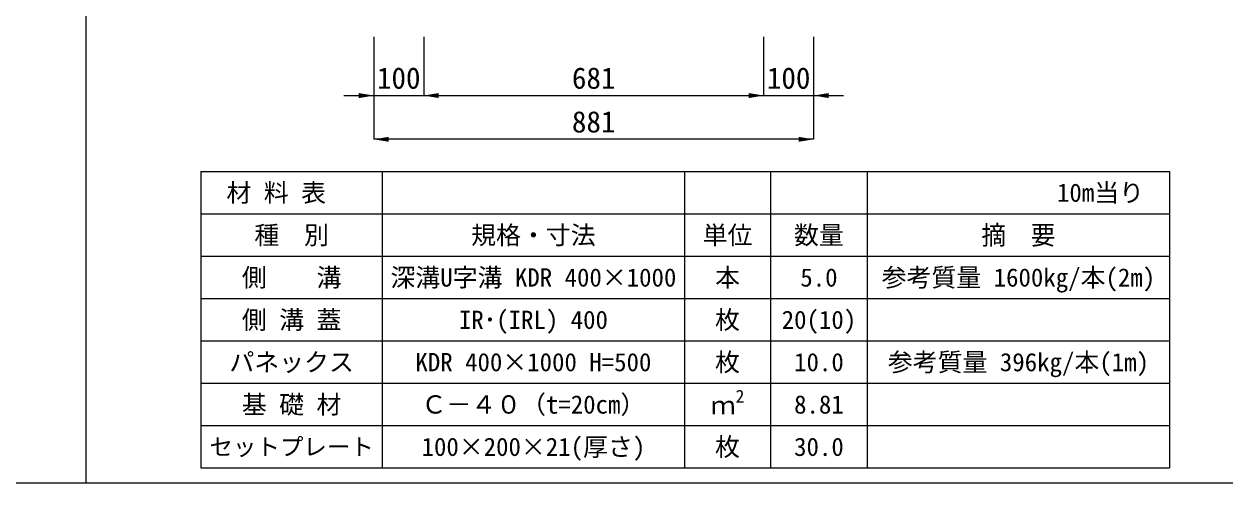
# Model space of a CAD drawing. Units: millimetres at full size. Extents: x 172874 to 217143, y 854931 to 903297.
# Drawn here: x 202619 to 205023, y 855531 to 856449 of the extents above; entities that cross this region are included whole.
import ezdxf
from ezdxf.enums import TextEntityAlignment as Align

# ---------------------------------------------------------------- set-up
doc = ezdxf.new("R2010")
doc.units = ezdxf.units.MM
doc.header["$LTSCALE"] = 20
for name, color, linetype, lineweight in [('Defpoints_3', 8, 'Continuous', 0), ('図枠', 5, 'Continuous', 13), ('寸法・材料表', 7, 'Continuous', 13), ('寸法線', 7, 'Continuous', 13)]:
    doc.layers.add(name, color=color, linetype=linetype, lineweight=lineweight)
doc.styles.add('ＭＳ ゴシック', font='')
doc.styles.add('ＭＳ Ｐゴシック', font='')
doc.styles.get('ＭＳ ゴシック').set_extended_font_data('MS Gothic')
doc.styles.get('ＭＳ Ｐゴシック').set_extended_font_data('MS PGothic')

# ---------------------------------------------------------------- blocks, each defined once
blk = doc.blocks.new('filled_arrow')
at = {"color": 0, "linetype": 'Continuous', "lineweight": -2}
blk.add_solid([(7.5, 1.25), (0, 0), (7.5, -1.25)], dxfattribs=at)

msp = doc.modelspace()

# ---------------------------------------------------------------- linework, layer by layer
at = {"layer": 'Defpoints_3'}
for p, q in [((202973.45, 856154.4), (204912.35, 856154.4)), ((202973.45, 856154.4), (202973.45, 856069.22)), ((203336.45, 856154.4), (203336.45, 856069.22)), ((203941.45, 856154.4), (203941.45, 856069.22)), ((204113.75, 856154.4), (204113.75, 856069.22)), ((204307.35, 856154.4), (204307.35, 856069.22)), ((204912.35, 856154.4), (204912.35, 856069.22))]:
    msp.add_line(p, q, dxfattribs=at)
at = {"layer": '図枠'}
for p, q in [((202742.9, 874031.02), (202742.9, 855531.02)), ((196742.9, 855531.02), (217142.9, 855531.02))]:
    msp.add_line(p, q, dxfattribs=at)
at = {"layer": '寸法・材料表'}
for p, q in [((202973.45, 856069.22), (204912.35, 856069.22)), ((202973.45, 856069.22), (202973.45, 855561.02)), ((203336.45, 856069.22), (203336.45, 855561.02)), ((203941.45, 856069.22), (203941.45, 855561.02)), ((204113.75, 856069.22), (204113.75, 855561.02)), ((204307.35, 856069.22), (204307.35, 855561.02)), ((204912.35, 856069.22), (204912.35, 855561.02)), ((202973.45, 855984.52), (204912.35, 855984.52)), ((202973.45, 855899.82), (204912.35, 855899.82)), ((202973.45, 855815.12), (204912.35, 855815.12)), ((202973.45, 855730.42), (204912.35, 855730.42)), ((202973.45, 855645.72), (204912.35, 855645.72)), ((202973.45, 855561.02), (204912.35, 855561.02))]:
    msp.add_line(p, q, dxfattribs=at)
at = {"layer": '寸法線'}
for p, q in [((203319.38, 856423.52), (203319.38, 856306.08)), ((203319.38, 856423.52), (203319.38, 856218.58)), ((203419.38, 856423.52), (203419.38, 856306.08)), ((203419.38, 856423.52), (203419.38, 856306.08)), ((204099.9, 856423.52), (204099.9, 856306.08)), ((204099.9, 856423.52), (204099.9, 856306.08)), ((204199.9, 856423.52), (204199.9, 856306.08)), ((204199.9, 856423.52), (204199.9, 856218.58)), ((203259.38, 856306.08), (203479.38, 856306.08)), ((203419.38, 856306.08), (204099.9, 856306.08)), ((204039.9, 856306.08), (204259.9, 856306.08)), ((204199.9, 856218.58), (203319.38, 856218.58))]:
    msp.add_line(p, q, dxfattribs=at)

# ---------------------------------------------------------------- block references
at = {"layer": '寸法線', "xscale": 4, "yscale": 4, "rotation": 180}
for p in [(203319.38, 856306.08), (204099.9, 856306.08), (204099.9, 856306.08), (204199.9, 856218.58)]:
    msp.add_blockref('filled_arrow', p, dxfattribs=at)
at = {"layer": '寸法線', "xscale": 4, "yscale": 4}
for p in [(203419.38, 856306.08), (203419.38, 856306.08), (204199.9, 856306.08), (203319.38, 856218.58)]:
    msp.add_blockref('filled_arrow', p, dxfattribs=at)

# ---------------------------------------------------------------- texts
at = {"layer": '寸法・材料表', "style": 'ＭＳ ゴシック'}
msp.add_text('\u3000材 料 表', height=36.55, dxfattribs=at).set_placement((202974.61, 856111.81), align=Align.MIDDLE_LEFT)
msp.add_text('10m当り\u3000', height=36.55, dxfattribs=at).set_placement((204911.19, 856111.81), align=Align.MIDDLE_RIGHT)
for s, height, p in [('種\u3000別', 36.55, (203154.95, 856026.87)), ('規格・寸法', 36.55, (203638.95, 856026.87)), ('単位', 36.55, (204027.6, 856026.87)), ('数量', 36.55, (204210.55, 856026.87)), ('側\u3000\u3000溝', 36.55, (203154.95, 855942.17)), ('深溝U字溝 KDR 400×1000', 36.55, (203638.95, 855942.17)), ('本', 36.55, (204027.6, 855942.17)), ('5.0', 36.55, (204210.55, 855942.17)), ('参考質量 1600kg/本(2m)', 36.55, (204609.85, 855942.17)), ('側 溝 蓋', 36.55, (203154.95, 855857.47)), ('IR･(IRL) 400', 36.55, (203638.95, 855857.47)), ('枚', 36.55, (204027.6, 855857.47)), ('20(10)', 36.55, (204210.55, 855857.47)), ('パネックス', 36.55, (203154.95, 855772.77)), ('KDR 400×1000 H=500', 36.55, (203638.95, 855772.77)), ('枚', 36.55, (204027.6, 855772.77)), ('10.0', 36.55, (204210.55, 855772.77)), ('参考質量 396kg/本(1m)', 36.55, (204609.85, 855772.77)), ('基 礎 材', 36.55, (203154.95, 855688.07)), ('Ｃ－４０（t=20cm）', 36.55, (203638.95, 855688.07)), ('8.81', 36.55, (204210.55, 855688.07)), ('セットプレート', 34.46, (203154.95, 855603.37)), ('100×200×21(厚さ)', 36.55, (203638.95, 855603.37)), ('枚', 36.55, (204027.6, 855603.37)), ('30.0', 36.55, (204210.55, 855603.37))]:
    msp.add_text(s, height=height, dxfattribs=at).set_placement(p, align=Align.MIDDLE_CENTER)
at = {"layer": '寸法・材料表', "style": 'ＭＳ Ｐゴシック', "width": 0.95}
msp.add_text('摘\u3000要', height=38.1, dxfattribs=at).set_placement((204609.85, 856026.87), align=Align.MIDDLE_CENTER)
at = {"layer": '寸法・材料表', "style": 'ＭＳ ゴシック'}
for s, height, p in [('2', 25.59, (204043.8, 855684.1)), ('ｍ', 36.55, (203993.95, 855657.15))]:
    msp.add_text(s, height=height, dxfattribs=at).set_placement(p, align=Align.BOTTOM_LEFT)
at = {"layer": '寸法線', "style": 'ＭＳ ゴシック'}
for s, p in [('100', (203369.38, 856341.08)), ('681', (203759.64, 856341.08)), ('100', (204149.9, 856341.08)), ('881', (203759.64, 856253.58))]:
    msp.add_text(s, height=42.72, dxfattribs=at).set_placement(p, align=Align.MIDDLE_CENTER)

doc.saveas('drawing.dxf')
